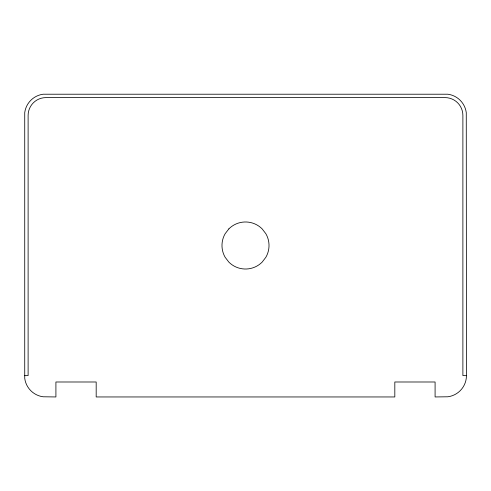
<?xml version="1.0" encoding="UTF-8"?>
<svg xmlns="http://www.w3.org/2000/svg" width="491" height="491" viewBox="0 0 491 491"><rect width="100%" height="100%" fill="white"/><g stroke="black" fill="none" stroke-linecap="round" stroke-linejoin="round"><path stroke-width="0.74" d="M466.45 375.695L466.272 378.365A21.389 21.389 0 0 1 447.86 396.783L435.087 396.955L435.087 381.992L394.819 381.992L394.819 396.955L96.181 396.955L96.181 381.992L55.913 381.992L55.913 396.955L43.14 396.783A21.389 21.389 0 0 1 24.728 378.365L24.728 112.635A21.389 21.389 0 0 1 43.14 94.217L447.86 94.217A21.389 21.389 0 0 1 466.272 112.635L466.45 375.695L462.884 375.578L462.884 115.422A17.817 17.817 0 0 0 445.067 97.605L45.933 97.605A17.817 17.817 0 0 0 28.116 115.422L28.116 375.578L24.55 375.695M228.867 228.867L225.13 233.741A23.519 23.519 0 0 0 225.13 257.259L228.867 262.133A23.519 23.519 0 0 0 262.133 262.133L265.87 257.259A23.519 23.519 0 0 0 265.87 233.741L262.133 228.867A23.519 23.519 0 0 0 228.867 228.867"/></g></svg>
